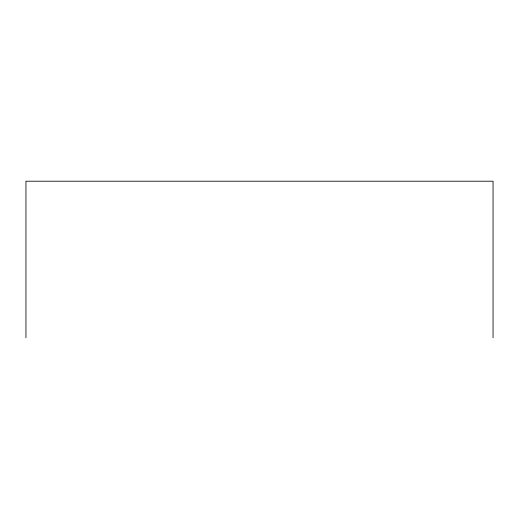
<?xml version="1.0" encoding="UTF-8"?>
<svg xmlns="http://www.w3.org/2000/svg" width="519" height="519" viewBox="0 0 519 519"><rect width="100%" height="100%" fill="white"/><g stroke="black" fill="none" stroke-linecap="round" stroke-linejoin="round"><path stroke-width="0.78" d="M493.05 337.785L493.05 181.215L25.95 181.215L25.95 337.785"/></g></svg>
